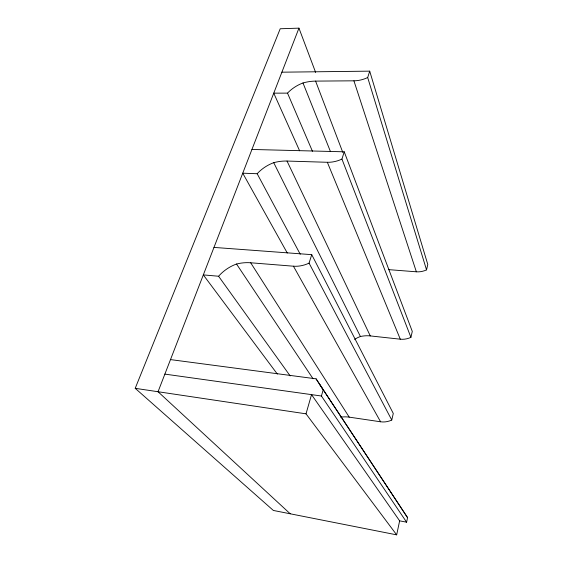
<?xml version="1.0" encoding="UTF-8"?>
<svg xmlns="http://www.w3.org/2000/svg" width="563" height="563" viewBox="0 0 563 563"><rect width="100%" height="100%" fill="white"/><g stroke="black" fill="none" stroke-linecap="round" stroke-linejoin="round"><path stroke-width="0.84" d="M399.639 520.845L396.662 534.85L306.019 413.833L311.536 394.635L399.639 520.845L406.606 522.183L407.556 517.643L316.075 378.843L170.498 359.595M340.629 417.19A29.93 27.137 -41.5 0 1 349.229 417.148L380.595 421.786A18.368 16.672 -28.8 0 0 391.757 420.04L393.284 413.453L311.74 254.659L213.975 247.41M354.606 339.412A22.886 19.895 -27.2 0 1 360.426 336.519A28.136 24.533 -27.9 0 1 370.278 335.914L400.293 339.193A17.439 14.962 -20.5 0 0 410.913 337.343L412.285 331.424L344.232 151.806L251.942 149.455M388.357 269.614L416.36 271.802A16.721 13.596 -17.4 0 0 426.536 269.874L427.789 264.476L369.708 71.149L281.887 72.184M406.606 522.183L321.431 396.014L323.169 389.821L316.075 378.843M391.757 420.04L309.066 263.125L311.74 254.659M410.913 337.343L341.938 159.076L344.232 151.806M426.536 269.874L367.688 77.546L369.708 71.149M396.662 534.85L273.358 510.451L135.211 388.322L280.219 28.755L298.953 28.15L158.041 391.735L290.219 513.787M299.615 150.793L273.759 93.155L287.524 93.127A30.008 20.472 -23.1 0 1 302.985 82.958A36.919 25.314 -23.4 0 1 315.597 81.107L353.916 80.819A22.872 15.25 -20.2 0 0 367.688 77.546M287.278 253.019L242.737 173.193L257.178 173.728A31.957 23.308 -26.7 0 1 273.724 162.672A39.347 28.819 -27.1 0 1 287.024 161.053L327.342 162.285A24.258 17.383 -22.5 0 0 341.938 159.076M277.334 374.064L203.32 274.899L218.585 276.243A34.695 26.989 -33.6 0 1 236.523 264.019A42.767 33.365 -34.3 0 1 250.676 262.773L293.436 266.2A26.116 20.233 -27.4 0 0 309.066 263.125M164.875 374.113L321.431 396.014M135.211 388.322L306.019 413.833M218.585 276.243L290.17 375.908M236.523 264.019L313.063 378.765M319.601 384.304L407.556 517.643M250.676 262.773L349.229 417.148M293.436 266.2L380.595 421.786M257.178 173.728L300.241 254.251M273.724 162.672L360.426 336.519M287.024 161.053L370.278 335.914M287.524 93.127L312.458 151.299M327.342 162.285L400.293 339.193M302.985 82.958L330.382 151.384M315.597 81.107L342.79 152.383M298.953 28.15L315.639 72.437M353.916 80.819L416.36 271.802"/></g></svg>
